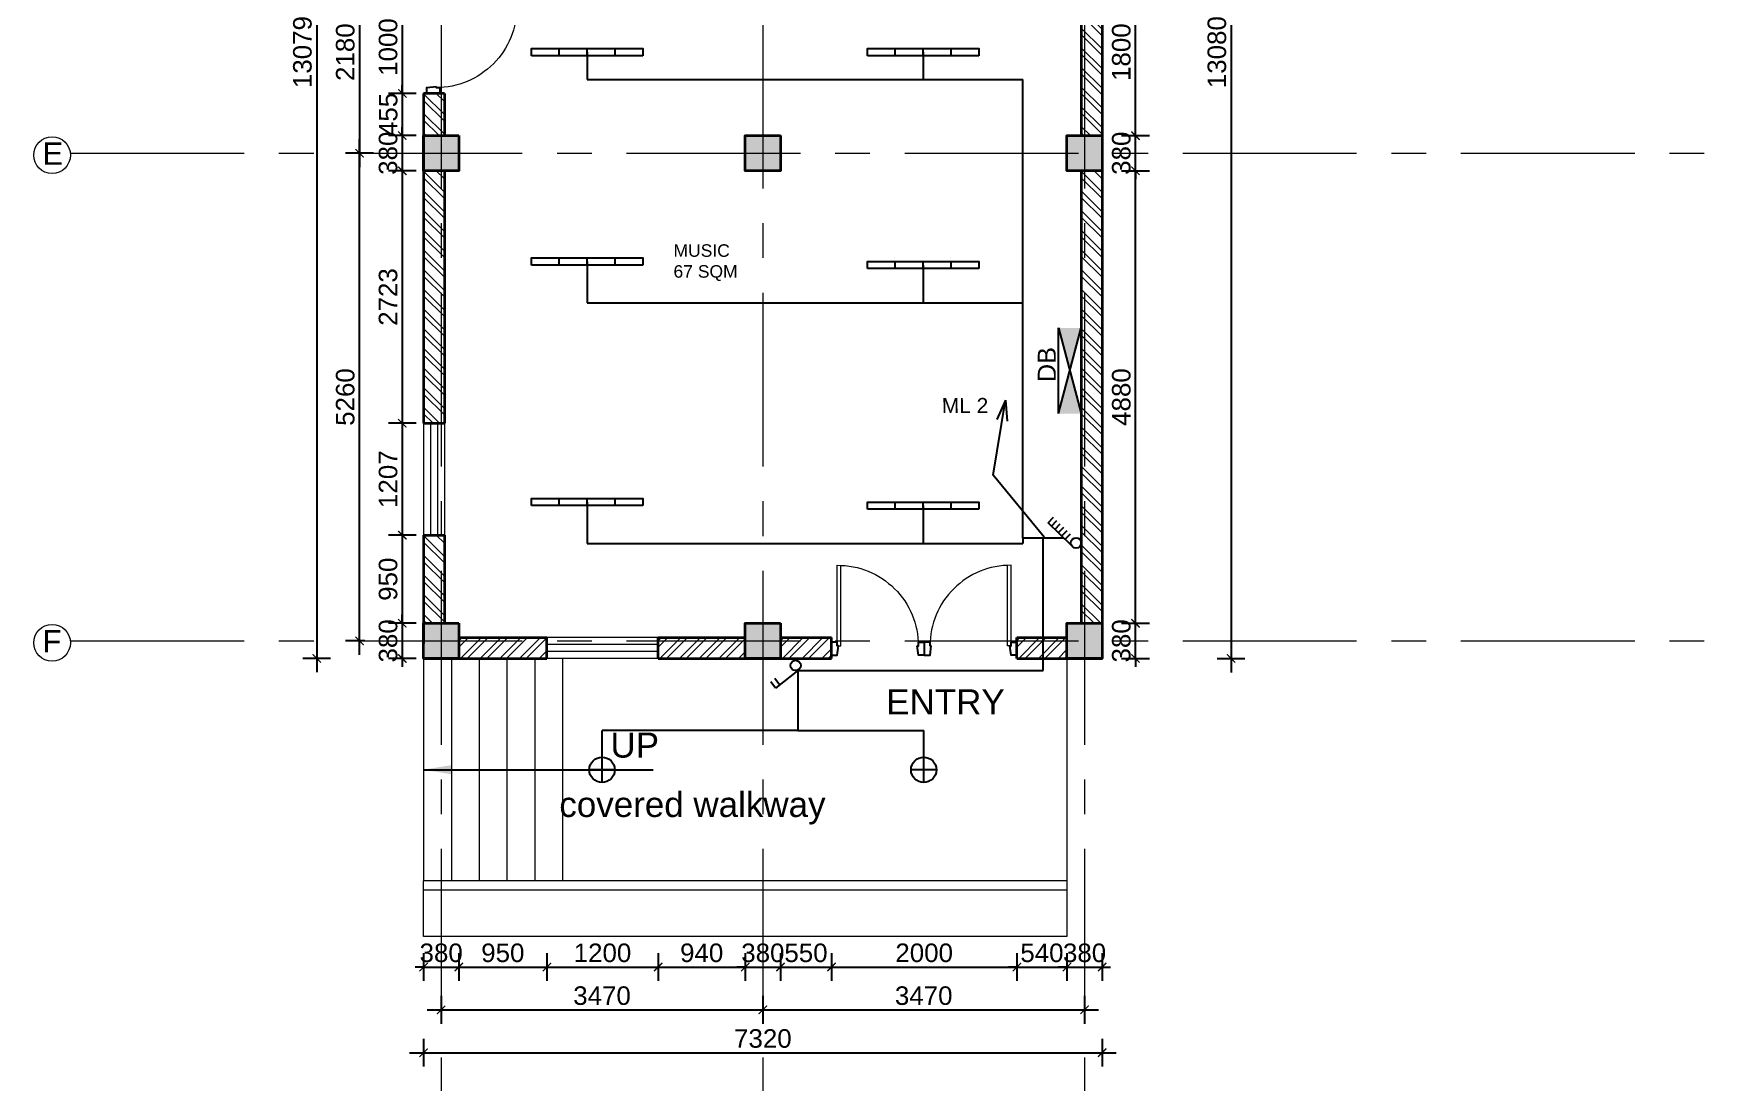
# Model space of a CAD drawing. Header units: inches. Extents: x 527934 to 2134587, y -408734 to 227304.
# Drawn here: x 1712835 to 1731006, y -250457 to -239147 of the extents above; entities that cross this region are included whole.
import ezdxf

# ---------------------------------------------------------------- set-up
doc = ezdxf.new("R2010")
doc.units = ezdxf.units.IN
doc.header["$MEASUREMENT"] = 0
doc.linetypes.add('CENTER', pattern=[2, 1.25, -0.25, 0.25, -0.25])
for name, color, linetype, lineweight in [('1 LIGHT N SWITCH', 3, 'Continuous', 25), ('5 DB BOXES', 3, 'Continuous', 25), ('6 LIGHT PT WIRING', 3, 'Continuous', 25), ('centre line', 1, 'CENTER', 9), ('dim', 253, 'Continuous', 9), ('door', 77, 'Continuous', 13), ('furniture', 253, 'Continuous', 5), ('hatch', 250, 'Continuous', 5), ('sill', 253, 'Continuous', 13), ('stair steps', 54, 'Continuous', 20), ('text', 7, 'Continuous', 13), ('wall - brick', 30, 'Continuous', 35), ('window', 1, 'Continuous', 15)]:
    doc.layers.add(name, color=color, linetype=linetype, lineweight=lineweight)
doc.styles.add('labelling', font='arial.ttf')
doc.styles.get("Standard").update_dxf_attribs({"font": 'arial.ttf'})
doc.styles.add('style1', font='arial.ttf')
doc.dimstyles.new('dim 100', dxfattribs={"dimtxt": 200, "dimasz": 90, "dimexe": 150, "dimexo": 150, "dimgap": 50, "dimtad": 1, "dimdec": 0, "dimzin": 0, "dimdsep": 46, "dimtxsty": 'Standard', "dimblk": 'ARCHTICK', "dimcen": 100, "dimdle": 150, "dimazin": 0, "dimtfac": 1, "dimtdec": 0, "dimtix": 1, "dimtmove": 2, "dimatfit": 3, "dimfxl": 150, "dimfxlon": 1, "dimtolj": 1, "dimtzin": 0, "dimarcsym": 0})

# ---------------------------------------------------------------- blocks, each defined once
blk = doc.blocks.new('_ArchTick')
at = {"color": 0, "linetype": 'ByBlock', "const_width": 0.15}
blk.add_lwpolyline([(-0.5, -0.5), (0.5, 0.5)], dxfattribs=at)
blk = doc.blocks.new('Dd1')
at = {"layer": 'door'}
for p, q in [((6330599, 14377), (6330625, 14377)), ((6330625, 14377), (6330625, 13510)), ((6330587, 14339), (6330587, 13509))]:
    blk.add_line(p, q, dxfattribs=at)
at = {"layer": 'door', "lineweight": 25}
for points in [[(6330599, 14377), (6330587, 14377), (6330587, 14339), (6330524, 14339), (6330524, 14479), (6330587, 14479)], [(6331449, 14377), (6331461, 14377), (6331461, 14339), (6331524, 14339), (6331524, 14479), (6331461, 14479)]]:
    blk.add_lwpolyline(points, close=True, dxfattribs=at)
at = {"layer": 'door'}
blk.add_arc((6330593, 14377), 868, 269.6039, 0, dxfattribs=at)
blk = doc.blocks.new('*D2067')
at = {"layer": 'Defpoints', "color": 0, "ltscale": 400}
for p in [(1717345, -238791), (1716811, -239791), (1717345, -239791)]:
    blk.add_point(p, dxfattribs=at)
at = {"layer": 'dim', "color": 0, "lineweight": -2, "ltscale": 400}
for p, q in [((1716811, -238641), (1716811, -239941)), ((1716961, -238791), (1716661, -238791)), ((1716961, -239791), (1716661, -239791))]:
    blk.add_line(p, q, dxfattribs=at)
at = {"layer": 'dim', "color": 0, "lineweight": -2, "ltscale": 400, "xscale": 90, "yscale": 90, "zscale": 90}
for p, rotation in [((1716811, -238791), 90), ((1716811, -239791), 270)]:
    blk.add_blockref('_ArchTick', p, dxfattribs=dict(at, rotation=rotation))
at = {"layer": 'dim', "color": 0, "ltscale": 400, "insert": (1716658, -239291), "char_height": 200, "attachment_point": 5, "rotation": 90}
blk.add_mtext('\\A1;1000', dxfattribs=at)
blk = doc.blocks.new('*D2068')
at = {"layer": 'Defpoints', "color": 0, "ltscale": 400}
for p in [(1717345, -239791), (1716811, -240246), (1717345, -240246)]:
    blk.add_point(p, dxfattribs=at)
at = {"layer": 'dim', "color": 0, "lineweight": -2, "ltscale": 400}
for p, q in [((1716961, -239791), (1716661, -239791)), ((1716811, -239791), (1716811, -239701)), ((1716811, -239791), (1716811, -240246)), ((1716961, -240246), (1716661, -240246)), ((1716811, -240246), (1716811, -240336))]:
    blk.add_line(p, q, dxfattribs=at)
at = {"layer": 'dim', "color": 0, "lineweight": -2, "ltscale": 400, "xscale": 90, "yscale": 90, "zscale": 90}
for p, rotation in [((1716811, -239791), 270), ((1716811, -240246), 90)]:
    blk.add_blockref('_ArchTick', p, dxfattribs=dict(at, rotation=rotation))
at = {"layer": 'dim', "color": 0, "ltscale": 400, "insert": (1716659, -240018), "char_height": 200, "attachment_point": 5, "rotation": 90}
blk.add_mtext('\\A1;455', dxfattribs=at)
blk = doc.blocks.new('*D2069')
at = {"layer": 'Defpoints', "color": 0, "ltscale": 400}
for p in [(1717345, -240246), (1716811, -240626), (1717345, -240626)]:
    blk.add_point(p, dxfattribs=at)
at = {"layer": 'dim', "color": 0, "lineweight": -2, "ltscale": 400}
for p, q in [((1716811, -240246), (1716811, -240156)), ((1716961, -240246), (1716661, -240246)), ((1716811, -240246), (1716811, -240626)), ((1716961, -240626), (1716661, -240626)), ((1716811, -240626), (1716811, -240716))]:
    blk.add_line(p, q, dxfattribs=at)
at = {"layer": 'dim', "color": 0, "lineweight": -2, "ltscale": 400, "xscale": 90, "yscale": 90, "zscale": 90}
for p, rotation in [((1716811, -240246), 270), ((1716811, -240626), 90)]:
    blk.add_blockref('_ArchTick', p, dxfattribs=dict(at, rotation=rotation))
at = {"layer": 'dim', "color": 0, "ltscale": 400, "insert": (1716658, -240436), "char_height": 200, "attachment_point": 5, "rotation": 90}
blk.add_mtext('\\A1;380', dxfattribs=at)
blk = doc.blocks.new('*D2070')
at = {"layer": 'Defpoints', "color": 0, "ltscale": 400}
for p in [(1717345, -240626), (1716811, -243349), (1717345, -243349)]:
    blk.add_point(p, dxfattribs=at)
at = {"layer": 'dim', "color": 0, "lineweight": -2, "ltscale": 400}
for p, q in [((1716811, -240476), (1716811, -243499)), ((1716961, -240626), (1716661, -240626)), ((1716961, -243349), (1716661, -243349))]:
    blk.add_line(p, q, dxfattribs=at)
at = {"layer": 'dim', "color": 0, "lineweight": -2, "ltscale": 400, "xscale": 90, "yscale": 90, "zscale": 90}
for p, rotation in [((1716811, -240626), 90), ((1716811, -243349), 270)]:
    blk.add_blockref('_ArchTick', p, dxfattribs=dict(at, rotation=rotation))
at = {"layer": 'dim', "color": 0, "ltscale": 400, "insert": (1716658, -241987), "char_height": 200, "attachment_point": 5, "rotation": 90}
blk.add_mtext('\\A1;2723', dxfattribs=at)
blk = doc.blocks.new('*D2071')
at = {"layer": 'Defpoints', "color": 0, "ltscale": 400}
for p in [(1717345, -243349), (1716811, -244556), (1717345, -244556)]:
    blk.add_point(p, dxfattribs=at)
at = {"layer": 'dim', "color": 0, "lineweight": -2, "ltscale": 400}
for p, q in [((1716811, -243199), (1716811, -244706)), ((1716961, -243349), (1716661, -243349)), ((1716961, -244556), (1716661, -244556))]:
    blk.add_line(p, q, dxfattribs=at)
at = {"layer": 'dim', "color": 0, "lineweight": -2, "ltscale": 400, "xscale": 90, "yscale": 90, "zscale": 90}
for p, rotation in [((1716811, -243349), 90), ((1716811, -244556), 270)]:
    blk.add_blockref('_ArchTick', p, dxfattribs=dict(at, rotation=rotation))
at = {"layer": 'dim', "color": 0, "ltscale": 400, "insert": (1716658, -243952), "char_height": 200, "attachment_point": 5, "rotation": 90}
blk.add_mtext('\\A1;1207', dxfattribs=at)
blk = doc.blocks.new('*D2072')
at = {"layer": 'Defpoints', "color": 0, "ltscale": 400}
for p in [(1717345, -244556), (1716811, -245506), (1717345, -245506)]:
    blk.add_point(p, dxfattribs=at)
at = {"layer": 'dim', "color": 0, "lineweight": -2, "ltscale": 400}
for p, q in [((1716961, -244556), (1716661, -244556)), ((1716811, -244406), (1716811, -245656)), ((1716961, -245506), (1716661, -245506))]:
    blk.add_line(p, q, dxfattribs=at)
at = {"layer": 'dim', "color": 0, "lineweight": -2, "ltscale": 400, "xscale": 90, "yscale": 90, "zscale": 90}
for p, rotation in [((1716811, -244556), 90), ((1716811, -245506), 270)]:
    blk.add_blockref('_ArchTick', p, dxfattribs=dict(at, rotation=rotation))
at = {"layer": 'dim', "color": 0, "ltscale": 400, "insert": (1716658, -245031), "char_height": 200, "attachment_point": 5, "rotation": 90}
blk.add_mtext('\\A1;950', dxfattribs=at)
blk = doc.blocks.new('*D2073')
at = {"layer": 'Defpoints', "color": 0, "ltscale": 400}
for p in [(1717345, -245506), (1716811, -245886), (1717345, -245886)]:
    blk.add_point(p, dxfattribs=at)
at = {"layer": 'dim', "color": 0, "lineweight": -2, "ltscale": 400}
for p, q in [((1716811, -245506), (1716811, -245416)), ((1716961, -245506), (1716661, -245506)), ((1716811, -245506), (1716811, -245886)), ((1716961, -245886), (1716661, -245886)), ((1716811, -245886), (1716811, -245976))]:
    blk.add_line(p, q, dxfattribs=at)
at = {"layer": 'dim', "color": 0, "lineweight": -2, "ltscale": 400, "xscale": 90, "yscale": 90, "zscale": 90}
for p, rotation in [((1716811, -245506), 270), ((1716811, -245886), 90)]:
    blk.add_blockref('_ArchTick', p, dxfattribs=dict(at, rotation=rotation))
at = {"layer": 'dim', "color": 0, "ltscale": 400, "insert": (1716658, -245696), "char_height": 200, "attachment_point": 5, "rotation": 90}
blk.add_mtext('\\A1;380', dxfattribs=at)
blk = doc.blocks.new('*D2074')
at = {"layer": 'Defpoints', "color": 0, "ltscale": 400}
for p in [(1717863, -232806), (1715887, -245885), (1717863, -245885)]:
    blk.add_point(p, dxfattribs=at)
at = {"layer": 'dim', "color": 0, "lineweight": -2, "ltscale": 400}
for p, q in [((1715887, -232656), (1715887, -246035)), ((1716037, -232806), (1715737, -232806)), ((1716037, -245885), (1715737, -245885))]:
    blk.add_line(p, q, dxfattribs=at)
at = {"layer": 'dim', "color": 0, "lineweight": -2, "ltscale": 400, "xscale": 90, "yscale": 90, "zscale": 90}
for p, rotation in [((1715887, -232806), 90), ((1715887, -245885), 270)]:
    blk.add_blockref('_ArchTick', p, dxfattribs=dict(at, rotation=rotation))
at = {"layer": 'dim', "color": 0, "ltscale": 400, "insert": (1715734, -239345), "char_height": 200, "attachment_point": 5, "rotation": 90}
blk.add_mtext('\\A1;13079', dxfattribs=at)
blk = doc.blocks.new('*D2076')
at = {"layer": 'Defpoints', "color": 0, "ltscale": 400}
for p in [(1717369, -238256), (1716349, -240436), (1717369, -240436)]:
    blk.add_point(p, dxfattribs=at)
at = {"layer": 'dim', "color": 0, "lineweight": -2, "ltscale": 400}
for p, q in [((1716349, -238106), (1716349, -240586)), ((1716499, -238256), (1716199, -238256)), ((1716499, -240436), (1716199, -240436))]:
    blk.add_line(p, q, dxfattribs=at)
at = {"layer": 'dim', "color": 0, "lineweight": -2, "ltscale": 400, "xscale": 90, "yscale": 90, "zscale": 90}
for p, rotation in [((1716349, -238256), 90), ((1716349, -240436), 270)]:
    blk.add_blockref('_ArchTick', p, dxfattribs=dict(at, rotation=rotation))
at = {"layer": 'dim', "color": 0, "ltscale": 400, "insert": (1716196, -239346), "char_height": 200, "attachment_point": 5, "rotation": 90}
blk.add_mtext('\\A1;2180', dxfattribs=at)
blk = doc.blocks.new('*D2077')
at = {"layer": 'Defpoints', "color": 0, "ltscale": 400}
for p in [(1717040, -245485), (1717420, -245485), (1717420, -249214)]:
    blk.add_point(p, dxfattribs=at)
at = {"layer": 'dim', "color": 0, "lineweight": -2, "ltscale": 400}
for p, q in [((1717040, -249064), (1717040, -249364)), ((1717420, -249064), (1717420, -249364)), ((1717040, -249214), (1716950, -249214)), ((1717040, -249214), (1717420, -249214)), ((1717420, -249214), (1717510, -249214))]:
    blk.add_line(p, q, dxfattribs=at)
at = {"layer": 'dim', "color": 0, "lineweight": -2, "ltscale": 400, "xscale": 90, "yscale": 90, "zscale": 90}
blk.add_blockref('_ArchTick', (1717040, -249214), dxfattribs=at)
at = {"layer": 'dim', "color": 0, "lineweight": -2, "ltscale": 400, "xscale": 90, "yscale": 90, "zscale": 90, "rotation": 180}
blk.add_blockref('_ArchTick', (1717420, -249214), dxfattribs=at)
at = {"layer": 'dim', "color": 0, "ltscale": 400, "insert": (1717230, -249062), "char_height": 200, "attachment_point": 5}
blk.add_mtext('\\A1;380', dxfattribs=at)
blk = doc.blocks.new('*D2078')
at = {"layer": 'Defpoints', "color": 0, "ltscale": 400}
for p in [(1717420, -245485), (1718370, -245485), (1718370, -249214)]:
    blk.add_point(p, dxfattribs=at)
at = {"layer": 'dim', "color": 0, "lineweight": -2, "ltscale": 400}
for p, q in [((1717420, -249064), (1717420, -249364)), ((1718370, -249064), (1718370, -249364)), ((1717270, -249214), (1718520, -249214))]:
    blk.add_line(p, q, dxfattribs=at)
at = {"layer": 'dim', "color": 0, "lineweight": -2, "ltscale": 400, "xscale": 90, "yscale": 90, "zscale": 90, "rotation": 180}
blk.add_blockref('_ArchTick', (1717420, -249214), dxfattribs=at)
at = {"layer": 'dim', "color": 0, "lineweight": -2, "ltscale": 400, "xscale": 90, "yscale": 90, "zscale": 90}
blk.add_blockref('_ArchTick', (1718370, -249214), dxfattribs=at)
at = {"layer": 'dim', "color": 0, "ltscale": 400, "insert": (1717895, -249062), "char_height": 200, "attachment_point": 5}
blk.add_mtext('\\A1;950', dxfattribs=at)
blk = doc.blocks.new('*D2079')
at = {"layer": 'Defpoints', "color": 0, "ltscale": 400}
for p in [(1718370, -245485), (1719570, -245485), (1719570, -249214)]:
    blk.add_point(p, dxfattribs=at)
at = {"layer": 'dim', "color": 0, "lineweight": -2, "ltscale": 400}
for p, q in [((1718370, -249064), (1718370, -249364)), ((1719570, -249064), (1719570, -249364)), ((1718220, -249214), (1719720, -249214))]:
    blk.add_line(p, q, dxfattribs=at)
at = {"layer": 'dim', "color": 0, "lineweight": -2, "ltscale": 400, "xscale": 90, "yscale": 90, "zscale": 90, "rotation": 180}
blk.add_blockref('_ArchTick', (1718370, -249214), dxfattribs=at)
at = {"layer": 'dim', "color": 0, "lineweight": -2, "ltscale": 400, "xscale": 90, "yscale": 90, "zscale": 90}
blk.add_blockref('_ArchTick', (1719570, -249214), dxfattribs=at)
at = {"layer": 'dim', "color": 0, "ltscale": 400, "insert": (1718970, -249062), "char_height": 200, "attachment_point": 5}
blk.add_mtext('\\A1;1200', dxfattribs=at)
blk = doc.blocks.new('*D2080')
at = {"layer": 'Defpoints', "color": 0, "ltscale": 400}
for p in [(1719570, -245485), (1720510, -245485), (1720510, -249214)]:
    blk.add_point(p, dxfattribs=at)
at = {"layer": 'dim', "color": 0, "lineweight": -2, "ltscale": 400}
for p, q in [((1719570, -249064), (1719570, -249364)), ((1720510, -249064), (1720510, -249364)), ((1719420, -249214), (1720660, -249214))]:
    blk.add_line(p, q, dxfattribs=at)
at = {"layer": 'dim', "color": 0, "lineweight": -2, "ltscale": 400, "xscale": 90, "yscale": 90, "zscale": 90, "rotation": 180}
blk.add_blockref('_ArchTick', (1719570, -249214), dxfattribs=at)
at = {"layer": 'dim', "color": 0, "lineweight": -2, "ltscale": 400, "xscale": 90, "yscale": 90, "zscale": 90}
blk.add_blockref('_ArchTick', (1720510, -249214), dxfattribs=at)
at = {"layer": 'dim', "color": 0, "ltscale": 400, "insert": (1720040, -249062), "char_height": 200, "attachment_point": 5}
blk.add_mtext('\\A1;940', dxfattribs=at)
blk = doc.blocks.new('*D2081')
at = {"layer": 'Defpoints', "color": 0, "ltscale": 400}
for p in [(1720510, -245485), (1720890, -245485), (1720890, -249214)]:
    blk.add_point(p, dxfattribs=at)
at = {"layer": 'dim', "color": 0, "lineweight": -2, "ltscale": 400}
for p, q in [((1720510, -249064), (1720510, -249364)), ((1720890, -249064), (1720890, -249364)), ((1720510, -249214), (1720420, -249214)), ((1720510, -249214), (1720890, -249214)), ((1720890, -249214), (1720980, -249214))]:
    blk.add_line(p, q, dxfattribs=at)
at = {"layer": 'dim', "color": 0, "lineweight": -2, "ltscale": 400, "xscale": 90, "yscale": 90, "zscale": 90}
blk.add_blockref('_ArchTick', (1720510, -249214), dxfattribs=at)
at = {"layer": 'dim', "color": 0, "lineweight": -2, "ltscale": 400, "xscale": 90, "yscale": 90, "zscale": 90, "rotation": 180}
blk.add_blockref('_ArchTick', (1720890, -249214), dxfattribs=at)
at = {"layer": 'dim', "color": 0, "ltscale": 400, "insert": (1720700, -249062), "char_height": 200, "attachment_point": 5}
blk.add_mtext('\\A1;380', dxfattribs=at)
blk = doc.blocks.new('*D2082')
at = {"layer": 'Defpoints', "color": 0, "ltscale": 400}
for p in [(1720890, -245485), (1721440, -245485), (1721440, -249214)]:
    blk.add_point(p, dxfattribs=at)
at = {"layer": 'dim', "color": 0, "lineweight": -2, "ltscale": 400}
for p, q in [((1720890, -249064), (1720890, -249364)), ((1721440, -249064), (1721440, -249364)), ((1720740, -249214), (1721590, -249214))]:
    blk.add_line(p, q, dxfattribs=at)
at = {"layer": 'dim', "color": 0, "lineweight": -2, "ltscale": 400, "xscale": 90, "yscale": 90, "zscale": 90, "rotation": 180}
blk.add_blockref('_ArchTick', (1720890, -249214), dxfattribs=at)
at = {"layer": 'dim', "color": 0, "lineweight": -2, "ltscale": 400, "xscale": 90, "yscale": 90, "zscale": 90}
blk.add_blockref('_ArchTick', (1721440, -249214), dxfattribs=at)
at = {"layer": 'dim', "color": 0, "ltscale": 400, "insert": (1721165, -249062), "char_height": 200, "attachment_point": 5}
blk.add_mtext('\\A1;550', dxfattribs=at)
blk = doc.blocks.new('*D2083')
at = {"layer": 'Defpoints', "color": 0, "ltscale": 400}
for p in [(1723440, -245485), (1723980, -245485), (1723980, -249214)]:
    blk.add_point(p, dxfattribs=at)
at = {"layer": 'dim', "color": 0, "lineweight": -2, "ltscale": 400}
for p, q in [((1723440, -249064), (1723440, -249364)), ((1723980, -249064), (1723980, -249364)), ((1723440, -249214), (1723350, -249214)), ((1723440, -249214), (1723980, -249214)), ((1723980, -249214), (1724070, -249214))]:
    blk.add_line(p, q, dxfattribs=at)
at = {"layer": 'dim', "color": 0, "lineweight": -2, "ltscale": 400, "xscale": 90, "yscale": 90, "zscale": 90}
blk.add_blockref('_ArchTick', (1723440, -249214), dxfattribs=at)
at = {"layer": 'dim', "color": 0, "lineweight": -2, "ltscale": 400, "xscale": 90, "yscale": 90, "zscale": 90, "rotation": 180}
blk.add_blockref('_ArchTick', (1723980, -249214), dxfattribs=at)
at = {"layer": 'dim', "color": 0, "ltscale": 400, "insert": (1723710, -249062), "char_height": 200, "attachment_point": 5}
blk.add_mtext('\\A1;540', dxfattribs=at)
blk = doc.blocks.new('*D2084')
at = {"layer": 'Defpoints', "color": 0, "ltscale": 400}
for p in [(1723980, -245485), (1724360, -245485), (1724360, -249214)]:
    blk.add_point(p, dxfattribs=at)
at = {"layer": 'dim', "color": 0, "lineweight": -2, "ltscale": 400}
for p, q in [((1723980, -249064), (1723980, -249364)), ((1724360, -249064), (1724360, -249364)), ((1723980, -249214), (1723890, -249214)), ((1723980, -249214), (1724360, -249214)), ((1724360, -249214), (1724450, -249214))]:
    blk.add_line(p, q, dxfattribs=at)
at = {"layer": 'dim', "color": 0, "lineweight": -2, "ltscale": 400, "xscale": 90, "yscale": 90, "zscale": 90}
blk.add_blockref('_ArchTick', (1723980, -249214), dxfattribs=at)
at = {"layer": 'dim', "color": 0, "lineweight": -2, "ltscale": 400, "xscale": 90, "yscale": 90, "zscale": 90, "rotation": 180}
blk.add_blockref('_ArchTick', (1724360, -249214), dxfattribs=at)
at = {"layer": 'dim', "color": 0, "ltscale": 400, "insert": (1724170, -249062), "char_height": 200, "attachment_point": 5}
blk.add_mtext('\\A1;380', dxfattribs=at)
blk = doc.blocks.new('*D2085')
at = {"layer": 'Defpoints', "color": 0, "ltscale": 400}
for p in [(1717230, -245539), (1720700, -245539), (1720700, -249676)]:
    blk.add_point(p, dxfattribs=at)
at = {"layer": 'dim', "color": 0, "lineweight": -2, "ltscale": 400}
for p, q in [((1717230, -249526), (1717230, -249826)), ((1720700, -249526), (1720700, -249826)), ((1717080, -249676), (1720850, -249676))]:
    blk.add_line(p, q, dxfattribs=at)
at = {"layer": 'dim', "color": 0, "lineweight": -2, "ltscale": 400, "xscale": 90, "yscale": 90, "zscale": 90, "rotation": 180}
blk.add_blockref('_ArchTick', (1717230, -249676), dxfattribs=at)
at = {"layer": 'dim', "color": 0, "lineweight": -2, "ltscale": 400, "xscale": 90, "yscale": 90, "zscale": 90}
blk.add_blockref('_ArchTick', (1720700, -249676), dxfattribs=at)
at = {"layer": 'dim', "color": 0, "ltscale": 400, "insert": (1718965, -249524), "char_height": 200, "attachment_point": 5}
blk.add_mtext('\\A1;3470', dxfattribs=at)
blk = doc.blocks.new('*D2086')
at = {"layer": 'Defpoints', "color": 0, "ltscale": 400}
for p in [(1720700, -245539), (1724170, -245539), (1724170, -249676)]:
    blk.add_point(p, dxfattribs=at)
at = {"layer": 'dim', "color": 0, "lineweight": -2, "ltscale": 400}
for p, q in [((1720700, -249526), (1720700, -249826)), ((1724170, -249526), (1724170, -249826)), ((1720550, -249676), (1724320, -249676))]:
    blk.add_line(p, q, dxfattribs=at)
at = {"layer": 'dim', "color": 0, "lineweight": -2, "ltscale": 400, "xscale": 90, "yscale": 90, "zscale": 90, "rotation": 180}
blk.add_blockref('_ArchTick', (1720700, -249676), dxfattribs=at)
at = {"layer": 'dim', "color": 0, "lineweight": -2, "ltscale": 400, "xscale": 90, "yscale": 90, "zscale": 90}
blk.add_blockref('_ArchTick', (1724170, -249676), dxfattribs=at)
at = {"layer": 'dim', "color": 0, "ltscale": 400, "insert": (1722435, -249524), "char_height": 200, "attachment_point": 5}
blk.add_mtext('\\A1;3470', dxfattribs=at)
blk = doc.blocks.new('*D2087')
at = {"layer": 'Defpoints', "color": 0, "ltscale": 400}
for p in [(1717040, -245665), (1724360, -245666), (1724360, -250138)]:
    blk.add_point(p, dxfattribs=at)
at = {"layer": 'dim', "color": 0, "lineweight": -2, "ltscale": 400}
for p, q in [((1717040, -249988), (1717040, -250288)), ((1724360, -249988), (1724360, -250288)), ((1716890, -250138), (1724510, -250138))]:
    blk.add_line(p, q, dxfattribs=at)
at = {"layer": 'dim', "color": 0, "lineweight": -2, "ltscale": 400, "xscale": 90, "yscale": 90, "zscale": 90, "rotation": 180}
blk.add_blockref('_ArchTick', (1717040, -250138), dxfattribs=at)
at = {"layer": 'dim', "color": 0, "lineweight": -2, "ltscale": 400, "xscale": 90, "yscale": 90, "zscale": 90}
blk.add_blockref('_ArchTick', (1724360, -250138), dxfattribs=at)
at = {"layer": 'dim', "color": 0, "ltscale": 400, "insert": (1720700, -249986), "char_height": 200, "attachment_point": 5}
blk.add_mtext('\\A1;7320', dxfattribs=at)
blk = doc.blocks.new('*D2088')
at = {"layer": 'Defpoints', "color": 0, "ltscale": 400}
for p in [(1716349, -240436), (1716556, -240436), (1716556, -245696)]:
    blk.add_point(p, dxfattribs=at)
at = {"layer": 'furniture', "color": 0, "lineweight": -2, "ltscale": 400}
for p, q in [((1716349, -245846), (1716349, -240286)), ((1716406, -240436), (1716199, -240436)), ((1716406, -245696), (1716199, -245696))]:
    blk.add_line(p, q, dxfattribs=at)
at = {"layer": 'furniture', "color": 0, "lineweight": -2, "ltscale": 400, "xscale": 90, "yscale": 90, "zscale": 90}
for p, rotation in [((1716349, -240436), 90), ((1716349, -245696), 270)]:
    blk.add_blockref('_ArchTick', p, dxfattribs=dict(at, rotation=rotation))
at = {"layer": 'furniture', "color": 0, "ltscale": 400, "insert": (1716196, -243066), "char_height": 200, "attachment_point": 5, "rotation": 90}
blk.add_mtext('\\A1;5260', dxfattribs=at)
blk = doc.blocks.new('*D2089')
at = {"layer": 'Defpoints', "color": 0, "ltscale": 400}
for p in [(1721440, -245485), (1723440, -245485), (1723440, -249214)]:
    blk.add_point(p, dxfattribs=at)
at = {"layer": 'furniture', "color": 0, "lineweight": -2, "ltscale": 400}
for p, q in [((1721440, -249064), (1721440, -249364)), ((1723440, -249064), (1723440, -249364)), ((1721290, -249214), (1723590, -249214))]:
    blk.add_line(p, q, dxfattribs=at)
at = {"layer": 'furniture', "color": 0, "lineweight": -2, "ltscale": 400, "xscale": 90, "yscale": 90, "zscale": 90, "rotation": 180}
blk.add_blockref('_ArchTick', (1721440, -249214), dxfattribs=at)
at = {"layer": 'furniture', "color": 0, "lineweight": -2, "ltscale": 400, "xscale": 90, "yscale": 90, "zscale": 90}
blk.add_blockref('_ArchTick', (1723440, -249214), dxfattribs=at)
at = {"layer": 'furniture', "color": 0, "ltscale": 400, "insert": (1722440, -249062), "char_height": 200, "attachment_point": 5}
blk.add_mtext('\\A1;2000', dxfattribs=at)
blk = doc.blocks.new('*D2505')
at = {"layer": 'Defpoints', "color": 0, "ltscale": 400}
for p in [(1724360, -245506), (1724719, -245506), (1724360, -245886)]:
    blk.add_point(p, dxfattribs=at)
at = {"layer": 'furniture', "color": 0, "lineweight": -2, "ltscale": 400}
for p, q in [((1724719, -245506), (1724719, -245416)), ((1724569, -245506), (1724869, -245506)), ((1724719, -245886), (1724719, -245506)), ((1724569, -245886), (1724869, -245886)), ((1724719, -245886), (1724719, -245976))]:
    blk.add_line(p, q, dxfattribs=at)
at = {"layer": 'furniture', "color": 0, "lineweight": -2, "ltscale": 400, "xscale": 90, "yscale": 90, "zscale": 90}
for p, rotation in [((1724719, -245506), 270), ((1724719, -245886), 90)]:
    blk.add_blockref('_ArchTick', p, dxfattribs=dict(at, rotation=rotation))
at = {"layer": 'furniture', "color": 0, "ltscale": 400, "insert": (1724567, -245696), "char_height": 200, "attachment_point": 5, "rotation": 90}
blk.add_mtext('\\A1;380', dxfattribs=at)
blk = doc.blocks.new('*D2506')
at = {"layer": 'Defpoints', "color": 0, "ltscale": 400}
for p in [(1724360, -240626), (1724719, -240626), (1724360, -245506)]:
    blk.add_point(p, dxfattribs=at)
at = {"layer": 'furniture', "color": 0, "lineweight": -2, "ltscale": 400}
for p, q in [((1724719, -245656), (1724719, -240476)), ((1724569, -240626), (1724869, -240626)), ((1724569, -245506), (1724869, -245506))]:
    blk.add_line(p, q, dxfattribs=at)
at = {"layer": 'furniture', "color": 0, "lineweight": -2, "ltscale": 400, "xscale": 90, "yscale": 90, "zscale": 90}
for p, rotation in [((1724719, -240626), 90), ((1724719, -245506), 270)]:
    blk.add_blockref('_ArchTick', p, dxfattribs=dict(at, rotation=rotation))
at = {"layer": 'furniture', "color": 0, "ltscale": 400, "insert": (1724567, -243066), "char_height": 200, "attachment_point": 5, "rotation": 90}
blk.add_mtext('\\A1;4880', dxfattribs=at)
blk = doc.blocks.new('*D2507')
at = {"layer": 'Defpoints', "color": 0, "ltscale": 400}
for p in [(1724360, -240246), (1724719, -240246), (1724360, -240626)]:
    blk.add_point(p, dxfattribs=at)
at = {"layer": 'furniture', "color": 0, "lineweight": -2, "ltscale": 400}
for p, q in [((1724719, -240246), (1724719, -240156)), ((1724569, -240246), (1724869, -240246)), ((1724719, -240626), (1724719, -240246)), ((1724569, -240626), (1724869, -240626)), ((1724719, -240626), (1724719, -240716))]:
    blk.add_line(p, q, dxfattribs=at)
at = {"layer": 'furniture', "color": 0, "lineweight": -2, "ltscale": 400, "xscale": 90, "yscale": 90, "zscale": 90}
for p, rotation in [((1724719, -240246), 270), ((1724719, -240626), 90)]:
    blk.add_blockref('_ArchTick', p, dxfattribs=dict(at, rotation=rotation))
at = {"layer": 'furniture', "color": 0, "ltscale": 400, "insert": (1724567, -240436), "char_height": 200, "attachment_point": 5, "rotation": 90}
blk.add_mtext('\\A1;380', dxfattribs=at)
blk = doc.blocks.new('*D2508')
at = {"layer": 'Defpoints', "color": 0, "ltscale": 400}
for p in [(1724360, -238446), (1724719, -238446), (1724360, -240246)]:
    blk.add_point(p, dxfattribs=at)
at = {"layer": 'furniture', "color": 0, "lineweight": -2, "ltscale": 400}
for p, q in [((1724719, -240396), (1724719, -238296)), ((1724569, -238446), (1724869, -238446)), ((1724569, -240246), (1724869, -240246))]:
    blk.add_line(p, q, dxfattribs=at)
at = {"layer": 'furniture', "color": 0, "lineweight": -2, "ltscale": 400, "xscale": 90, "yscale": 90, "zscale": 90}
for p, rotation in [((1724719, -238446), 90), ((1724719, -240246), 270)]:
    blk.add_blockref('_ArchTick', p, dxfattribs=dict(at, rotation=rotation))
at = {"layer": 'furniture', "color": 0, "ltscale": 400, "insert": (1724567, -239346), "char_height": 200, "attachment_point": 5, "rotation": 90}
blk.add_mtext('\\A1;1800', dxfattribs=at)
blk = doc.blocks.new('*D2511')
at = {"layer": 'Defpoints', "color": 0, "ltscale": 400}
for p in [(1724360, -232806), (1724360, -245886), (1725750, -245886)]:
    blk.add_point(p, dxfattribs=at)
at = {"layer": 'furniture', "color": 0, "lineweight": -2, "ltscale": 400}
for p, q in [((1725750, -232656), (1725750, -246036)), ((1725600, -232806), (1725900, -232806)), ((1725600, -245886), (1725900, -245886))]:
    blk.add_line(p, q, dxfattribs=at)
at = {"layer": 'furniture', "color": 0, "lineweight": -2, "ltscale": 400, "xscale": 90, "yscale": 90, "zscale": 90}
for p, rotation in [((1725750, -232806), 90), ((1725750, -245886), 270)]:
    blk.add_blockref('_ArchTick', p, dxfattribs=dict(at, rotation=rotation))
at = {"layer": 'furniture', "color": 0, "ltscale": 400, "insert": (1725598, -239346), "char_height": 200, "attachment_point": 5, "rotation": 90}
blk.add_mtext('\\A1;13080', dxfattribs=at)
blk = doc.blocks.new('1x36 TL MO')
at = {"color": 3}
for p, q in [((11329249, 640105), (11330290, 640105)), ((11329507, 640105), (11329507, 640038)), ((11329769, 640105), (11329769, 640038)), ((11330030, 640105), (11330030, 640038))]:
    blk.add_line(p, q, dxfattribs=at)
blk.add_lwpolyline([(11330290, 640105), (11330290, 640038), (11329249, 640038), (11329249, 640105)], dxfattribs=at)
blk = doc.blocks.new('dome')
at = {"color": 3}
for p, q in [((542951, 234900), (542951, 235175)), ((543088, 235037), (542814, 235037))]:
    blk.add_line(p, q, dxfattribs=at)
blk.add_circle((542951, 235037), 137, dxfattribs=at)
blk = doc.blocks.new('2 GANG')
at = {"color": 3}
for p, q in [((546997, 231907), (547117, 232109)), ((547095, 232071), (547151, 232037)), ((547117, 232109), (547173, 232075))]:
    blk.add_line(p, q, dxfattribs=at)
blk.add_circle((547027, 231875), 42.7, dxfattribs=at)
blk = doc.blocks.new('6 gang')
at = {"color": 3}
for p, q in [((536267, 248161), (536406, 248393)), ((536406, 248393), (536462, 248360)), ((536325, 248258), (536381, 248225)), ((536345, 248292), (536401, 248258)), ((536365, 248326), (536421, 248292)), ((536386, 248359), (536442, 248326)), ((536305, 248225), (536361, 248191))]:
    blk.add_line(p, q, dxfattribs=at)
blk.add_circle((536297, 248129), 42.7, dxfattribs=at)
blk = doc.blocks.new('*U1932')
at = {"color": 3}
for p, q in [((-181326.36, -126938.56), (-181327.32, -126960.19)), ((-181327.32, -126960.19), (-181343.28, -126973.07)), ((-181343.28, -126973.07), (-181339.82, -126968.53)), ((-181343.28, -126973.07), (-181338.08, -126970.7))]:
    blk.add_line(p, q, dxfattribs=at)
blk = doc.blocks.new('mpb')
h = blk.add_hatch(color=3)
h.paths.add_polyline_path([(531970, 179435), (531970, 179646), (531575, 179540)])
h.paths.add_polyline_path([(531575, 179540), (531284, 179618), (531284, 179462)])
h.paths.add_polyline_path([(531284, 179462), (531284, 179618), (531180, 179646), (531180, 179435)])
at = {"color": 3}
for p, q in [((531180, 179646), (531970, 179646)), ((531180, 179646), (531970, 179435)), ((531970, 179646), (531180, 179435)), ((531970, 179435), (531180, 179435))]:
    blk.add_line(p, q, dxfattribs=at)

msp = doc.modelspace()

# ---------------------------------------------------------------- hatches: boundary and pattern name
h = msp.add_hatch()
h.set_pattern_fill('ANSI31', color=256, scale=10, angle=-90)
h.set_pattern_definition([(315, (1714708.2175, 165779.0668), (0.8838834765, 0.8838834765), [])])
h.paths.add_polyline_path([(1724360, -233186), (1724360, -232806), (1723980, -232806), (1723980, -233186)])
h.paths.add_polyline_path([(1724360, -238446), (1724360, -238066), (1723980, -238066), (1723980, -238446)])
h.paths.add_polyline_path([(1724360, -240626), (1724360, -240246), (1723980, -240246), (1723980, -240626)])
h.paths.add_polyline_path([(1724360, -245886), (1724360, -245506), (1723980, -245506), (1723980, -245886)])
h.paths.add_polyline_path([(1720890, -240626), (1720890, -240246), (1720510, -240246), (1720510, -240626)])
h.paths.add_polyline_path([(1720890, -245886), (1720890, -245506), (1720510, -245506), (1720510, -245886)])
h.paths.add_polyline_path([(1720890, -238446), (1720890, -238066), (1720510, -238066), (1720510, -238446)])
h.paths.add_polyline_path([(1720890, -233186), (1720890, -232806), (1720510, -232806), (1720510, -233186)])
h.paths.add_polyline_path([(1717420, -233186), (1717420, -232806), (1717040, -232806), (1717040, -233186)])
h.paths.add_polyline_path([(1717420, -238446), (1717420, -238066), (1717040, -238066), (1717040, -238446)])
h.paths.add_polyline_path([(1717420, -240626), (1717420, -240246), (1717040, -240246), (1717040, -240626)])
h.paths.add_polyline_path([(1717420, -245886), (1717420, -245506), (1717040, -245506), (1717040, -245886)])
at = {"layer": 'hatch', "lineweight": 5, "ltscale": 400}
h = msp.add_hatch(dxfattribs=at)
h.set_pattern_fill('ANSI32', color=256, scale=400, angle=-90)
h.set_pattern_definition([(315, (1755653.16, 2265858.03), (106.066017, 106.066017), []), (315, (1755653.16, 2265787.32), (106.066017, 106.066017), [])])
edge = h.paths.add_edge_path()
edge.add_line((1724135, -238446), (1724360, -238446))
edge.add_line((1724360, -238446), (1724360, -240246))
edge.add_line((1724360, -240246), (1724135, -240246))
edge.add_line((1724135, -240246), (1724135, -238440))
h = msp.add_hatch(dxfattribs=at)
h.set_pattern_fill('ANSI32', color=256, scale=400, angle=-90)
h.set_pattern_definition([(315, (1748558.16, 2264513.03), (106.066017, 106.066017), []), (315, (1748558.16, 2264442.32), (106.066017, 106.066017), [])])
edge = h.paths.add_edge_path()
edge.add_line((1717040, -239791), (1717265, -239791))
edge.add_line((1717265, -239791), (1717265, -240246))
edge.add_line((1717265, -240246), (1717040, -240246))
edge.add_line((1717040, -240246), (1717040, -239785))
h = msp.add_hatch(dxfattribs=at)
h.set_pattern_fill('ANSI32', color=256, scale=400, angle=-90)
h.set_pattern_definition([(315, (1748558.16, 2263678.03), (106.066017, 106.066017), []), (315, (1748558.16, 2263607.32), (106.066017, 106.066017), [])])
edge = h.paths.add_edge_path()
edge.add_line((1717040, -240626), (1717265, -240626))
edge.add_line((1717265, -240626), (1717265, -243349))
edge.add_line((1717265, -243349), (1717040, -243349))
edge.add_line((1717040, -243349), (1717040, -240620))
h = msp.add_hatch(dxfattribs=at)
h.set_pattern_fill('ANSI32', color=256, scale=400, angle=-90)
h.set_pattern_definition([(315, (1755653.16, 2263678.03), (106.066017, 106.066017), []), (315, (1755653.16, 2263607.32), (106.066017, 106.066017), [])])
edge = h.paths.add_edge_path()
edge.add_line((1724135, -240626), (1724360, -240626))
edge.add_line((1724360, -240626), (1724360, -245506))
edge.add_line((1724360, -245506), (1724135, -245506))
edge.add_line((1724135, -245506), (1724135, -240620))
h = msp.add_hatch(dxfattribs=at)
h.set_pattern_fill('ANSI32', color=256, scale=400, angle=-90)
h.set_pattern_definition([(315, (1748558.16, 2259748.03), (106.066017, 106.066017), []), (315, (1748558.16, 2259677.32), (106.066017, 106.066017), [])])
edge = h.paths.add_edge_path()
edge.add_line((1717040, -244556), (1717265, -244556))
edge.add_line((1717265, -244556), (1717265, -245506))
edge.add_line((1717265, -245506), (1717040, -245506))
edge.add_line((1717040, -245506), (1717040, -244550))
h = msp.add_hatch(dxfattribs=at)
h.set_pattern_fill('ANSI32', color=256, scale=400)
h.set_pattern_definition([(45, (-786868.04, -214367.84), (-106.066017, 106.066017), []), (45, (-786797.33, -214367.84), (-106.066017, 106.066017), [])])
h.paths.add_polyline_path([(1717430, -245886), (1717430, -245661), (1718370, -245661), (1718370, -245886)])
h = msp.add_hatch(dxfattribs=at)
h.set_pattern_fill('ANSI32', color=256, scale=400)
h.set_pattern_definition([(45, (-784718.04, -214367.84), (-106.066017, 106.066017), []), (45, (-784647.33, -214367.84), (-106.066017, 106.066017), [])])
h.paths.add_polyline_path([(1719580, -245886), (1719580, -245661), (1720510, -245661), (1720510, -245886)])
h = msp.add_hatch(dxfattribs=at)
h.set_pattern_fill('ANSI32', color=256, scale=400)
h.set_pattern_definition([(45, (-783398.04, -214367.84), (-106.066017, 106.066017), []), (45, (-783327.33, -214367.84), (-106.066017, 106.066017), [])])
h.paths.add_polyline_path([(1720900, -245886), (1720900, -245661), (1721440, -245661), (1721440, -245886)])
h = msp.add_hatch(dxfattribs=at)
h.set_pattern_fill('ANSI32', color=256, scale=400)
h.set_pattern_definition([(45, (-780848.04, -214367.84), (-106.066017, 106.066017), []), (45, (-780777.33, -214367.84), (-106.066017, 106.066017), [])])
edge = h.paths.add_edge_path()
edge.add_line((1723440, -245886), (1723440, -245661))
edge.add_line((1723440, -245661), (1723980, -245661))
edge.add_line((1723980, -245661), (1723980, -245886))
edge.add_line((1723980, -245886), (1723450, -245886))

# ---------------------------------------------------------------- linework, layer by layer
at = {"layer": '6 LIGHT PT WIRING', "ltscale": 400}
for p, q in [((1718805, -239346), (1718805, -239640)), ((1722430, -239346), (1722430, -239640)), ((1718805, -239640), (1723502.5, -239640)), ((1723502.5, -244588.1), (1723502.5, -239640)), ((1718805, -241603.7), (1718805, -242048.5)), ((1722430, -241642.2), (1722430, -242048.5)), ((1718805, -242048.5), (1723502.5, -242048.5)), ((1718805, -244198.7), (1718805, -244647)), ((1722430, -244237.2), (1722430, -244647)), ((1718805, -244647), (1723502.5, -244647)), ((1723946, -244588.1), (1723502.5, -244588.1)), ((1723502.5, -244588.1), (1723502.5, -244647)), ((1723724, -246014.4), (1723724.2, -244588.1)), ((1721076.1, -246014.4), (1721076.1, -246661)), ((1721076.1, -246014.4), (1723724, -246014.4)), ((1721076.1, -246661), (1718965, -246661)), ((1718965, -247086), (1718965, -246661)), ((1721076.1, -246661), (1722435, -246661)), ((1722435, -247086), (1722435, -246661))]:
    msp.add_line(p, q, dxfattribs=at)
at = {"layer": 'centre line', "ltscale": 1500}
for p, q in [((1717230, -229940.6), (1717230, -252511.5)), ((1720700, -229940.6), (1720700, -252511.5)), ((1724170, -229940.6), (1724170, -252511.5)), ((1713230, -240436), (1731006, -240436)), ((1713230, -245696), (1731006, -245696))]:
    msp.add_line(p, q, dxfattribs=at)
at = {"layer": 'dim'}
for centre in [(1713032.8, -240456.4), (1713032.8, -245716.4)]:
    msp.add_circle(centre, 198.2, dxfattribs=at)
at = {"layer": 'sill'}
for p, q in [((1717040, -243349), (1717040, -244556)), ((1717265, -243349), (1717265, -244556)), ((1719570, -245661), (1718370, -245661)), ((1719570, -245886), (1718370, -245886))]:
    msp.add_line(p, q, dxfattribs=at)
at = {"layer": 'stair steps'}
for p, q in [((1717040, -245885), (1717040, -248286)), ((1717340, -245885), (1717340, -248286)), ((1717640, -245885), (1717640, -248286)), ((1717940, -245885), (1717940, -248286)), ((1718240, -245885), (1718240, -248286)), ((1718540, -245885), (1718540, -248286)), ((1723980, -245886), (1723980, -248886)), ((1723980, -248286), (1717040, -248286)), ((1717040, -248886), (1717040, -248286)), ((1723980, -248386), (1717040, -248386)), ((1723980, -248886), (1717040, -248886))]:
    msp.add_line(p, q, dxfattribs=at)
at = {"layer": 'wall - brick'}
for p, q in [((1724360, -232847), (1724360, -240246)), ((1724135, -238446), (1724135, -240246)), ((1717040, -239791), (1717040, -240246)), ((1717265, -239791), (1717040, -239791)), ((1717265, -239791), (1717265, -240246)), ((1717265, -240146), (1717265, -240246)), ((1717040, -240246), (1717040, -243349)), ((1724360, -240246), (1724360, -245723)), ((1717265, -240626), (1717265, -243349)), ((1724135, -240626), (1724135, -245506)), ((1717040, -243349), (1717265, -243349)), ((1717040, -244556), (1717040, -245723)), ((1717040, -244556), (1717265, -244556)), ((1717265, -244556), (1717265, -245506)), ((1717420, -245661), (1718370, -245661)), ((1718370, -245886), (1718370, -245661)), ((1719570, -245661), (1720510, -245661)), ((1719570, -245886), (1719570, -245661)), ((1720890, -245661), (1721440, -245661)), ((1721440, -245886), (1721440, -245661)), ((1721440, -245886), (1721440, -245661)), ((1723440, -245661), (1723980, -245661)), ((1723440, -245886), (1723440, -245661)), ((1723440, -245886), (1723440, -245661)), ((1717040, -245886), (1718370, -245886)), ((1719570, -245886), (1721440, -245886)), ((1723440, -245886), (1724360, -245886))]:
    msp.add_line(p, q, dxfattribs=at)
for points in [[(1717420, -240246), (1717420, -240626), (1717040, -240626), (1717040, -240246)], [(1720890, -240246), (1720890, -240626), (1720510, -240626), (1720510, -240246)], [(1724360, -240246), (1724360, -240626), (1723980, -240626), (1723980, -240246)], [(1717420, -245506), (1717420, -245886), (1717040, -245886), (1717040, -245506)], [(1720890, -245506), (1720890, -245886), (1720510, -245886), (1720510, -245506)], [(1724360, -245506), (1724360, -245886), (1723980, -245886), (1723980, -245506)]]:
    msp.add_lwpolyline(points, close=True, dxfattribs=at)
at = {"layer": 'window'}
for p, q in [((1717115, -243349), (1717115, -244556)), ((1717190, -243349), (1717190, -244556)), ((1719570, -245736), (1718370, -245736)), ((1719570, -245811), (1718370, -245811))]:
    msp.add_line(p, q, dxfattribs=at)

# ---------------------------------------------------------------- block references
at = {"layer": '1 LIGHT N SWITCH', "color": 3, "xscale": 1.154999999329448, "yscale": 1.154999999329448, "zscale": 1.155, "rotation": 180}
for p in [(14804688, 499936.6), (14808313, 499936.6), (14804688, 497678.8), (14808313, 497640.3), (14804688, 495083.8), (14808313, 495045.3)]:
    msp.add_blockref('1x36 TL MO', p, dxfattribs=at)
at = {"layer": '1 LIGHT N SWITCH', "zscale": 1.3}
for name, p, xscale, yscale, rotation in [('6 gang', (1879555, -996932.9), 1.299999999810753, 1.299999999755528, 76.84835372614434), ('2 GANG', (2492802.5, -214632), 1.299999999515022, 1.300000000017462, 159.3534406117806)]:
    msp.add_blockref(name, p, dxfattribs=dict(at, xscale=xscale, yscale=yscale, rotation=rotation))
at = {"layer": '1 LIGHT N SWITCH'}
for p in [(1176014, -482123.4), (1179484, -482123.4)]:
    msp.add_blockref('dome', p, dxfattribs=at)
at = {"layer": '5 DB BOXES', "xscale": 1.169999999925494, "yscale": 1.17000000004191, "zscale": 1.17, "rotation": 90}
msp.add_blockref('mpb', (1934073.4, -864725.9), dxfattribs=at)
at = {"layer": '6 LIGHT PT WIRING', "color": 3, "xscale": 39.9999999999779, "yscale": 40, "zscale": 40.00000000000001, "rotation": 221.9308788685856}
msp.add_blockref('*U1932', (-279201.1, -8868758.7), dxfattribs=at)
at = {"layer": 'dim', "xscale": -1}
for p, rotation in [((1731554, 6091732.9), 90), ((-4609083.9, -231372), 180)]:
    msp.add_blockref('Dd1', p, dxfattribs=dict(at, rotation=rotation))
at = {"layer": 'dim', "rotation": 180}
msp.add_blockref('Dd1', (8053963.9, -231372), dxfattribs=at)

# ---------------------------------------------------------------- texts
at = {"layer": '5 DB BOXES', "insert": (1723664.9, -242716), "char_height": 195, "width": 6266.461, "attachment_point": 2, "rotation": 90}
msp.add_mtext('{\\C3;DB}', dxfattribs=at)
at = {"layer": '6 LIGHT PT WIRING', "color": 3, "ltscale": 0.005, "insert": (1722880.5, -243157.5), "char_height": 161.28, "attachment_point": 5, "rotation": 0.25602, "style": 'labelling'}
msp.add_mtext('ML 2', dxfattribs=at)
at = {"layer": 'text', "style": 'style1'}
for s, p in [('E', (1712928.9, -240559.5)), ('F', (1712928.9, -245819.5))]:
    msp.add_text(s, height=240, dxfattribs=at).set_placement(p)
at = {"layer": 'text', "attachment_point": 1}
for s, insert, char_height in [('MUSIC\\P67 SQM', (1719736, -241418.5), 135), ('ENTRY', (1722030.9, -246219.2), 270), ('UP', (1719056.2, -246685.4), 270), ('covered walkway', (1718504.4, -247325.6), 270)]:
    msp.add_mtext_dynamic_manual_height_columns(s, width=7548.854, gutter_width=3500, heights=[0], dxfattribs=dict(at, insert=insert, char_height=char_height))

# ---------------------------------------------------------------- dimensions: what is measured, and where the dimension line sits
at = {"layer": 'dim', "ltscale": 400}
for base, p1, p2, picture, middle in [((1715886.6, -245885), (1717863.1, -232806), (1717863.1, -245885), '*D2074', (1715734.4, -239345.5)), ((1716348.6, -240436), (1717368.6, -238256), (1717368.6, -240436), '*D2076', (1716196.4, -239346)), ((1716810.6, -239791), (1717344.6, -238791), (1717344.6, -239791), '*D2067', (1716658.4, -239291)), ((1716810.6, -240246), (1717344.6, -239791), (1717344.6, -240246), '*D2068', (1716658.9, -240018.5)), ((1716810.6, -240626), (1717344.6, -240246), (1717344.6, -240626), '*D2069', (1716658.4, -240436)), ((1716810.6, -243349), (1717344.6, -240626), (1717344.6, -243349), '*D2070', (1716658.4, -241987.5)), ((1716810.6, -244556), (1717344.6, -243349), (1717344.6, -244556), '*D2071', (1716658.4, -243952.5)), ((1716810.6, -245506), (1717344.6, -244556), (1717344.6, -245506), '*D2072', (1716658.4, -245031)), ((1716810.6, -245886), (1717344.6, -245506), (1717344.6, -245886), '*D2073', (1716658.4, -245696))]:
    dim = msp.add_linear_dim(base=base, p1=p1, p2=p2, angle=90, dimstyle='dim 100', override={"dimpost": '\\X'}, dxfattribs=at)
    dim.commit()
    dim.dimension.update_dxf_attribs({"geometry": picture, "text_midpoint": middle})
for base, p1, p2, picture, middle in [((1717420, -249213.8), (1717040, -245485.3), (1717420, -245485.3), '*D2077', (1717230, -249061.7)), ((1718370, -249213.8), (1717420, -245485.3), (1718370, -245485.3), '*D2078', (1717895, -249061.7)), ((1719570, -249213.8), (1718370, -245485.3), (1719570, -245485.3), '*D2079', (1718970, -249061.7)), ((1720510, -249213.8), (1719570, -245485.3), (1720510, -245485.3), '*D2080', (1720040, -249061.7)), ((1720890, -249213.8), (1720510, -245485.3), (1720890, -245485.3), '*D2081', (1720700, -249061.7)), ((1721440, -249213.8), (1720890, -245485.3), (1721440, -245485.3), '*D2082', (1721165, -249061.7)), ((1723980, -249213.8), (1723440, -245485.3), (1723980, -245485.3), '*D2083', (1723710, -249061.7)), ((1724360, -249213.8), (1723980, -245485.3), (1724360, -245485.3), '*D2084', (1724170, -249061.7)), ((1724360, -250137.8), (1717040, -245664.8), (1724360, -245665.8), '*D2087', (1720700, -249985.7)), ((1720700, -249675.8), (1717230, -245538.8), (1720700, -245538.8), '*D2085', (1718965, -249523.7)), ((1724170, -249675.8), (1720700, -245538.8), (1724170, -245538.8), '*D2086', (1722435, -249523.7))]:
    dim = msp.add_linear_dim(base=base, p1=p1, p2=p2, dimstyle='dim 100', override={"dimpost": '\\X'}, dxfattribs=at)
    dim.commit()
    dim.dimension.update_dxf_attribs({"geometry": picture, "text_midpoint": middle})
at = {"layer": 'furniture', "ltscale": 400}
for base, p1, p2, picture, middle in [((1725749.7, -245886), (1724360, -232806), (1724360, -245886), '*D2511', (1725597.5, -239346)), ((1724719.4, -238446), (1724360, -240246), (1724360, -238446), '*D2508', (1724567.3, -239346)), ((1724719.4, -240246), (1724360, -240626), (1724360, -240246), '*D2507', (1724567.3, -240436)), ((1716348.6, -240436), (1716556.2, -245696), (1716556.2, -240436), '*D2088', (1716196.4, -243066)), ((1724719.4, -240626), (1724360, -245506), (1724360, -240626), '*D2506', (1724567.3, -243066)), ((1724719.4, -245506), (1724360, -245886), (1724360, -245506), '*D2505', (1724567.3, -245696))]:
    dim = msp.add_linear_dim(base=base, p1=p1, p2=p2, angle=90, dimstyle='dim 100', override={"dimpost": '\\X'}, dxfattribs=at)
    dim.commit()
    dim.dimension.update_dxf_attribs({"geometry": picture, "text_midpoint": middle})
dim = msp.add_linear_dim(base=(1723440, -249213.8), p1=(1721440, -245485.3), p2=(1723440, -245485.3), dimstyle='dim 100', override={"dimpost": '\\X'}, dxfattribs=at)
dim.commit()
dim.dimension.update_dxf_attribs({"geometry": '*D2089', "text_midpoint": (1722440, -249061.7)})

# ---------------------------------------------------------------- leaders
at = {"layer": 'dim'}
msp.add_leader([(1717040, -247085.5), (1719517.7, -247085.5)], dimstyle='dim 100', override={"dimasz": 300, "dimtad": 0}, dxfattribs=at)

doc.saveas('drawing.dxf')
